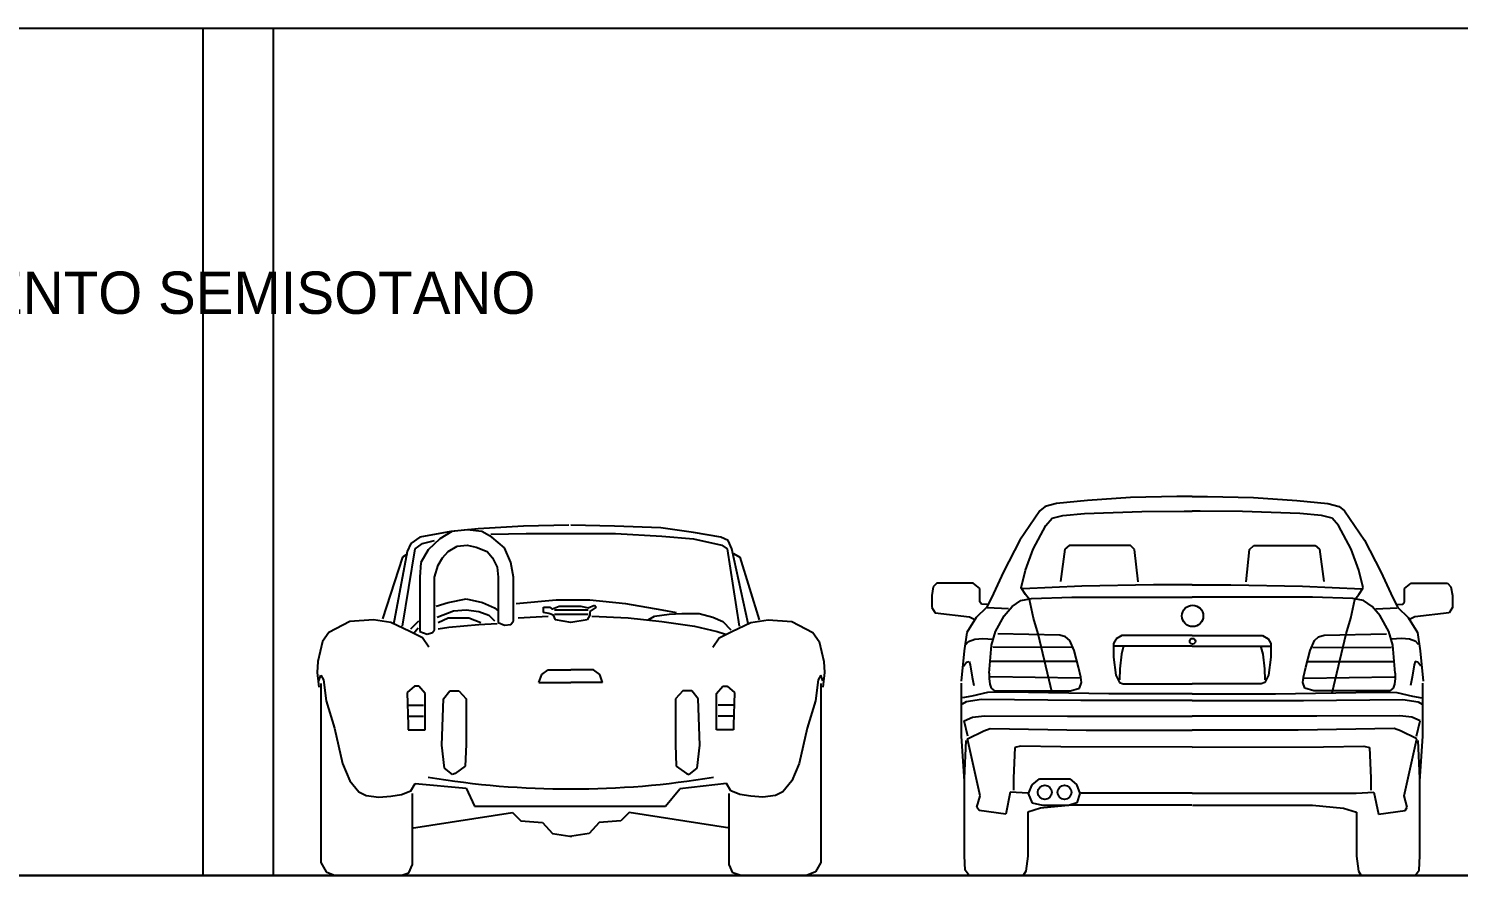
# Model space of a CAD drawing. Header units: metres. Extents: x -525 to 413, y -37 to 272.
# Drawn here: x 302.45 to 307.52, y 38.82 to 41.82 of the extents above; entities that cross this region are included whole.
import ezdxf

# ---------------------------------------------------------------- set-up
doc = ezdxf.new("R2010")
doc.units = ezdxf.units.M
doc.header["$MEASUREMENT"] = 0
doc.layers.get('0').update_dxf_attribs({"color": 254})
doc.layers.add('DIEN HOA', color=254, linetype='Continuous')
doc.styles.get("Standard").update_dxf_attribs({"font": 'HTOWERT.TTF', "height": 0.08})

msp = doc.modelspace()

# ---------------------------------------------------------------- linework, layer by layer
for p, q in [((308.2218, 41.817), (296.0218, 41.817)), ((303.0718, 41.817), (303.0718, 38.817)), ((303.3218, 41.817), (303.3218, 38.817)), ((317.8218, 38.817), (295.8218, 38.817)), ((317.8218, 38.817), (295.8218, 38.817))]:
    msp.add_line(p, q)
at = {"linetype": 'Continuous'}
msp.add_line((295.8218, 38.817), (317.8218, 38.817), dxfattribs=at)
at = {"layer": 'DIEN HOA'}
for p, q in [((306.0567, 40.1241), (306.0383, 40.1087)), ((306.0972, 40.1347), (306.0567, 40.1241)), ((306.2072, 40.1453), (306.0972, 40.1347)), ((306.3597, 40.1559), (306.2072, 40.1453)), ((306.5238, 40.1598), (306.3597, 40.1559)), ((306.5776, 40.1598), (306.5238, 40.1598)), ((306.5776, 40.1598), (306.6314, 40.1598)), ((306.6314, 40.1598), (306.7955, 40.1559)), ((306.7955, 40.1559), (306.948, 40.1453)), ((306.948, 40.1453), (307.058, 40.1347)), ((307.058, 40.1347), (307.0985, 40.1241)), ((307.0985, 40.1241), (307.1169, 40.1087)), ((306.0383, 40.1087), (305.9669, 40.0045)), ((306.0596, 40.0566), (306.0817, 40.0826)), ((306.0817, 40.0826), (306.1194, 40.0923)), ((306.1194, 40.0923), (306.1956, 40.099)), ((306.1956, 40.099), (306.3993, 40.1058)), ((306.3993, 40.1058), (306.5498, 40.1077)), ((306.5498, 40.1077), (306.5776, 40.1077)), ((306.6054, 40.1077), (306.5776, 40.1077)), ((306.7559, 40.1058), (306.6054, 40.1077)), ((306.9596, 40.099), (306.7559, 40.1058)), ((307.0358, 40.0923), (306.9596, 40.099)), ((307.0734, 40.0826), (307.0358, 40.0923)), ((307.0956, 40.0566), (307.0734, 40.0826)), ((307.1169, 40.1087), (307.1883, 40.0045)), ((303.9507, 40.0352), (303.8411, 40.0159)), ((303.9539, 40.0352), (303.912, 40.0094)), ((304.0474, 40.0449), (303.9507, 40.0352)), ((304.0087, 40.0417), (303.9539, 40.0352)), ((304.0603, 40.0352), (304.0087, 40.0417)), ((304.2085, 40.0546), (304.0474, 40.0449)), ((304.0957, 40.0159), (304.0603, 40.0352)), ((304.0925, 40.0255), (304.2182, 40.0288)), ((304.3696, 40.0578), (304.2085, 40.0546)), ((304.2182, 40.0288), (304.534, 40.0288)), ((304.5308, 40.0546), (304.3761, 40.0578)), ((304.6951, 40.0481), (304.5308, 40.0546)), ((304.534, 40.0288), (304.6983, 40.0191)), ((304.8111, 40.032), (304.6951, 40.0481)), ((304.9078, 40.0159), (304.8111, 40.032)), ((306.0143, 39.9727), (306.0596, 40.0566)), ((307.1409, 39.9727), (307.0956, 40.0566)), ((303.7799, 39.7001), (303.825, 39.974)), ((303.8089, 39.9933), (303.796, 39.9643)), ((303.8411, 40.0159), (303.8089, 39.9933)), ((303.825, 39.974), (303.8508, 39.9933)), ((303.8508, 39.9933), (303.8927, 40.003)), ((303.912, 40.0094), (303.8701, 39.9708)), ((303.941, 39.9643), (303.9732, 39.9837)), ((303.9732, 39.9837), (304.0087, 39.9869)), ((304.0087, 39.9869), (304.0409, 39.9804)), ((304.0409, 39.9804), (304.0796, 39.9643)), ((304.1408, 39.9772), (304.0957, 40.0159)), ((304.1634, 39.9256), (304.1408, 39.9772)), ((304.6983, 40.0191), (304.8111, 40.0094)), ((304.8111, 40.0094), (304.911, 39.9869)), ((304.9336, 40.003), (304.9078, 40.0159)), ((304.911, 39.9869), (304.9304, 39.974)), ((304.9304, 39.974), (304.9723, 39.7001)), ((304.9465, 39.974), (304.9336, 40.003)), ((305.0045, 39.7097), (304.9465, 39.974)), ((305.9669, 40.0045), (305.9087, 39.8926)), ((305.9875, 39.8979), (306.0143, 39.9727)), ((306.1266, 39.9723), (306.1115, 39.8577)), ((306.1418, 39.9857), (306.1266, 39.9723)), ((306.3592, 39.9857), (306.1418, 39.9857)), ((306.3738, 39.9717), (306.3592, 39.9857)), ((306.7813, 39.9717), (306.7959, 39.9857)), ((306.7959, 39.9857), (307.0134, 39.9857)), ((307.0134, 39.9857), (307.0285, 39.9723)), ((307.0285, 39.9723), (307.0437, 39.8577)), ((307.1677, 39.8979), (307.1409, 39.9727)), ((307.1883, 40.0045), (307.2465, 39.8926)), ((303.7799, 39.945), (303.709, 39.7258)), ((303.796, 39.9643), (303.7477, 39.7065)), ((303.796, 39.9547), (303.7799, 39.945)), ((303.8443, 39.9256), (303.8411, 39.8741)), ((303.8701, 39.9708), (303.8443, 39.9256)), ((303.9056, 39.916), (303.9217, 39.9418)), ((303.9217, 39.9418), (303.941, 39.9643)), ((304.0796, 39.9643), (304.0989, 39.9418)), ((304.0989, 39.9418), (304.115, 39.9095)), ((304.173, 39.8741), (304.1634, 39.9256)), ((304.9529, 39.9579), (304.9755, 39.945)), ((304.9755, 39.945), (305.0432, 39.7226)), ((306.3868, 39.8572), (306.3738, 39.9717)), ((306.7684, 39.8572), (306.7813, 39.9717)), ((303.8411, 39.8741), (303.8411, 39.6807)), ((303.8927, 39.8741), (303.9056, 39.916)), ((303.8927, 39.6872), (303.8927, 39.8741)), ((304.115, 39.9095), (304.1183, 39.8741)), ((304.1183, 39.8741), (304.1183, 39.713)), ((304.173, 39.7194), (304.173, 39.8741)), ((305.9087, 39.8926), (305.8669, 39.8004)), ((305.9719, 39.8354), (305.9875, 39.8979)), ((307.1833, 39.8354), (307.1677, 39.8979)), ((307.2465, 39.8926), (307.2883, 39.8004)), ((305.6604, 39.8394), (305.6552, 39.8088)), ((305.6731, 39.852), (305.6604, 39.8394)), ((305.8016, 39.852), (305.6731, 39.852)), ((305.8258, 39.833), (305.8016, 39.852)), ((305.8258, 39.7867), (305.8258, 39.833)), ((305.9875, 39.812), (305.9719, 39.8354)), ((306.1863, 39.8421), (305.9763, 39.8321)), ((306.4409, 39.8466), (306.1863, 39.8421)), ((306.5776, 39.8466), (306.4409, 39.8466)), ((306.5776, 39.8466), (306.7143, 39.8466)), ((306.7143, 39.8466), (306.9689, 39.8421)), ((306.9689, 39.8421), (307.1788, 39.8321)), ((307.1677, 39.812), (307.1833, 39.8354)), ((307.3294, 39.833), (307.3536, 39.852)), ((307.3294, 39.7867), (307.3294, 39.833)), ((307.3536, 39.852), (307.4821, 39.852)), ((307.4821, 39.852), (307.4947, 39.8394)), ((307.4947, 39.8394), (307.5, 39.8088)), ((303.8991, 39.771), (303.941, 39.7838)), ((303.941, 39.7838), (304.0055, 39.7967)), ((304.0055, 39.7967), (304.0635, 39.7838)), ((304.0635, 39.7838), (304.1054, 39.7645)), ((304.1827, 39.7806), (304.3245, 39.7935)), ((304.3116, 39.7613), (304.3342, 39.771)), ((304.3245, 39.7935), (304.4438, 39.7935)), ((304.3342, 39.771), (304.4115, 39.771)), ((304.4115, 39.771), (304.4373, 39.7645)), ((304.4373, 39.7645), (304.4599, 39.7742)), ((304.4438, 39.7935), (304.5694, 39.7806)), ((304.4599, 39.7742), (304.4663, 39.7677)), ((304.5694, 39.7806), (304.6983, 39.7581)), ((305.6552, 39.8088), (305.6552, 39.7667)), ((305.8311, 39.7783), (305.8258, 39.7867)), ((305.8511, 39.7762), (305.8311, 39.7783)), ((305.8669, 39.8004), (305.849, 39.7667)), ((305.9116, 39.7361), (305.9395, 39.7696)), ((305.9395, 39.7696), (305.9708, 39.7908)), ((305.9708, 39.7908), (306.0087, 39.7986)), ((306.0009, 39.7941), (305.9875, 39.812)), ((306.0154, 39.7283), (306.0009, 39.7941)), ((306.0087, 39.7986), (306.1517, 39.803)), ((306.1517, 39.803), (306.5776, 39.803)), ((307.0035, 39.803), (306.5776, 39.803)), ((307.1465, 39.7986), (307.0035, 39.803)), ((307.1398, 39.7283), (307.1543, 39.7941)), ((307.1844, 39.7908), (307.1465, 39.7986)), ((307.1543, 39.7941), (307.1677, 39.812)), ((307.2157, 39.7696), (307.1844, 39.7908)), ((307.2436, 39.7361), (307.2157, 39.7696)), ((307.2883, 39.8004), (307.3062, 39.7667)), ((307.3041, 39.7762), (307.3241, 39.7783)), ((307.3241, 39.7783), (307.3294, 39.7867)), ((307.5, 39.8088), (307.5, 39.7667)), ((303.6768, 39.7226), (303.593, 39.7162)), ((303.738, 39.713), (303.6768, 39.7226)), ((303.8089, 39.6904), (303.8379, 39.7194)), ((303.9023, 39.7323), (303.9604, 39.7548)), ((303.9056, 39.713), (303.941, 39.7291)), ((303.941, 39.7291), (304.0151, 39.7291)), ((303.9604, 39.7548), (304.0055, 39.7581)), ((304.0055, 39.7581), (304.0506, 39.7516)), ((304.0151, 39.7291), (304.057, 39.713)), ((304.0506, 39.7516), (304.086, 39.7387)), ((304.086, 39.7387), (304.1054, 39.7194)), ((304.1054, 39.7645), (304.1183, 39.7548)), ((304.1634, 39.7065), (304.173, 39.7194)), ((304.1892, 39.7291), (304.2955, 39.7355)), ((304.2794, 39.7677), (304.302, 39.7677)), ((304.2794, 39.7484), (304.2794, 39.7677)), ((304.2987, 39.7452), (304.2794, 39.7484)), ((304.3148, 39.7387), (304.2987, 39.7452)), ((304.302, 39.7677), (304.3084, 39.7613)), ((304.3084, 39.7613), (304.3116, 39.7613)), ((304.3213, 39.7226), (304.3148, 39.7387)), ((304.3181, 39.7581), (304.4373, 39.7581)), ((304.3181, 39.742), (304.4373, 39.742)), ((304.3761, 39.713), (304.3213, 39.7226)), ((304.4341, 39.7226), (304.3761, 39.713)), ((304.4438, 39.7387), (304.4341, 39.7226)), ((304.4663, 39.7677), (304.4438, 39.7516)), ((304.4438, 39.7516), (304.4438, 39.7387)), ((304.4502, 39.7355), (304.5791, 39.7291)), ((304.5791, 39.7291), (304.6983, 39.7162)), ((304.65, 39.7226), (304.6726, 39.7355)), ((304.6726, 39.7355), (304.7241, 39.742)), ((304.6983, 39.7581), (304.7499, 39.7484)), ((304.7241, 39.742), (304.7692, 39.7452)), ((304.7692, 39.7452), (304.8305, 39.7452)), ((304.8305, 39.7452), (304.8788, 39.7323)), ((304.8788, 39.7323), (304.9143, 39.7162)), ((305.0142, 39.713), (305.0754, 39.7226)), ((305.0754, 39.7226), (305.1592, 39.7162)), ((305.6552, 39.7667), (305.6668, 39.7467)), ((305.6668, 39.7467), (305.789, 39.733)), ((305.8121, 39.7309), (305.7795, 39.6772)), ((305.789, 39.733), (305.8048, 39.7246)), ((305.849, 39.7667), (305.8121, 39.7309)), ((305.9269, 39.7615), (305.8511, 39.7646)), ((305.8805, 39.6814), (305.9116, 39.7361)), ((306.0322, 39.6725), (306.0154, 39.7283)), ((307.123, 39.6725), (307.1398, 39.7283)), ((307.2282, 39.7615), (307.3041, 39.7646)), ((307.2747, 39.6814), (307.2436, 39.7361)), ((307.3062, 39.7667), (307.3431, 39.7309)), ((307.3431, 39.7309), (307.3757, 39.6772)), ((307.3662, 39.733), (307.3504, 39.7246)), ((307.4884, 39.7467), (307.3662, 39.733)), ((307.5, 39.7667), (307.4884, 39.7467)), ((303.5188, 39.6775), (303.4963, 39.6453)), ((303.593, 39.7162), (303.5188, 39.6775)), ((303.8057, 39.6807), (303.738, 39.713)), ((303.8508, 39.6582), (303.8057, 39.6807)), ((303.8186, 39.6743), (303.8347, 39.6936)), ((303.8411, 39.6807), (303.8669, 39.6711)), ((303.8669, 39.6711), (303.8862, 39.6775)), ((303.8862, 39.6775), (303.8927, 39.6872)), ((303.9056, 39.6904), (303.9442, 39.6968)), ((303.9442, 39.6968), (304.0506, 39.7065)), ((304.0506, 39.7065), (304.115, 39.7097)), ((304.1183, 39.713), (304.1408, 39.7033)), ((304.1408, 39.7033), (304.1634, 39.7065)), ((304.6983, 39.7162), (304.8144, 39.7001)), ((304.8144, 39.7001), (304.8949, 39.6807)), ((304.8949, 39.6807), (304.9239, 39.6711)), ((304.9014, 39.6582), (304.9465, 39.6807)), ((304.9143, 39.7162), (304.9433, 39.6872)), ((304.9465, 39.6807), (305.0142, 39.713)), ((305.1592, 39.7162), (305.2333, 39.6775)), ((305.2333, 39.6775), (305.2559, 39.6453)), ((305.7795, 39.6772), (305.77, 39.613)), ((305.8669, 39.6323), (305.8805, 39.6814)), ((306.1092, 39.668), (305.8892, 39.6725)), ((306.0817, 39.4635), (306.0322, 39.6725)), ((306.1293, 39.6624), (306.1092, 39.668)), ((307.0258, 39.6624), (307.0459, 39.668)), ((307.0459, 39.668), (307.2659, 39.6725)), ((307.0734, 39.4635), (307.123, 39.6725)), ((307.2883, 39.6323), (307.2747, 39.6814)), ((307.3757, 39.6772), (307.3852, 39.613)), ((303.4963, 39.6453), (303.4802, 39.5744)), ((303.8733, 39.6259), (303.8508, 39.6582)), ((304.8788, 39.6259), (304.9014, 39.6582)), ((305.2559, 39.6453), (305.272, 39.5744)), ((305.7753, 39.6351), (305.7847, 39.6457)), ((305.7847, 39.6457), (305.8079, 39.6541)), ((305.8079, 39.6541), (305.8364, 39.6562)), ((305.8364, 39.6562), (305.8711, 39.6541)), ((305.8586, 39.5341), (305.8669, 39.6323)), ((306.1506, 39.6245), (305.8714, 39.6256)), ((306.1439, 39.649), (306.1293, 39.6624)), ((306.1595, 39.6133), (306.1439, 39.649)), ((306.308, 39.6554), (306.2991, 39.6387)), ((306.2991, 39.6387), (306.2991, 39.5907)), ((306.5776, 39.6287), (306.3024, 39.6287)), ((306.3281, 39.6666), (306.308, 39.6554)), ((306.3337, 39.6253), (306.327, 39.6008)), ((306.5776, 39.6666), (306.3281, 39.6666)), ((306.5776, 39.6666), (306.8271, 39.6666)), ((306.5776, 39.6287), (306.8528, 39.6287)), ((306.8215, 39.6253), (306.8282, 39.6008)), ((306.8271, 39.6666), (306.8472, 39.6554)), ((306.8472, 39.6554), (306.8561, 39.6387)), ((306.8561, 39.6387), (306.8561, 39.5907)), ((306.9957, 39.6133), (307.0113, 39.649)), ((307.0046, 39.6245), (307.2838, 39.6256)), ((307.0113, 39.649), (307.0258, 39.6624)), ((307.3188, 39.6562), (307.2841, 39.6541)), ((307.2966, 39.5341), (307.2883, 39.6323)), ((307.3473, 39.6541), (307.3188, 39.6562)), ((307.3704, 39.6457), (307.3473, 39.6541)), ((307.3799, 39.6351), (307.3704, 39.6457)), ((303.4802, 39.5744), (303.477, 39.5357)), ((305.272, 39.5744), (305.2752, 39.5357)), ((305.77, 39.613), (305.7595, 39.5046)), ((305.7679, 39.5583), (305.7784, 39.572)), ((305.7784, 39.572), (305.7879, 39.5751)), ((305.7879, 39.5751), (305.7911, 39.5636)), ((306.1661, 39.5754), (305.8651, 39.5754)), ((306.175, 39.5553), (306.1595, 39.6133)), ((306.2991, 39.5907), (306.3069, 39.526)), ((306.327, 39.6008), (306.3214, 39.5494)), ((306.8282, 39.6008), (306.8338, 39.5494)), ((306.8561, 39.5907), (306.8483, 39.526)), ((306.9802, 39.5553), (306.9957, 39.6133)), ((306.9891, 39.5754), (307.2901, 39.5754)), ((307.3673, 39.5751), (307.3641, 39.5636)), ((307.3768, 39.572), (307.3673, 39.5751)), ((307.3873, 39.5583), (307.3768, 39.572)), ((307.3852, 39.613), (307.3957, 39.5046)), ((303.477, 39.5357), (303.4834, 39.4841)), ((303.4834, 39.5067), (303.4898, 39.526)), ((303.4898, 39.526), (303.4995, 39.5099)), ((304.2633, 39.5003), (304.273, 39.5293)), ((304.273, 39.5293), (304.2955, 39.5454)), ((304.2955, 39.5454), (304.3761, 39.5454)), ((304.4566, 39.5454), (304.3761, 39.5454)), ((304.4792, 39.5293), (304.4566, 39.5454)), ((304.4889, 39.5003), (304.4792, 39.5293)), ((305.2623, 39.526), (305.2526, 39.5099)), ((305.2688, 39.5067), (305.2623, 39.526)), ((305.2752, 39.5357), (305.2688, 39.4841)), ((305.7911, 39.5636), (305.7984, 39.5193)), ((305.7984, 39.5193), (305.8037, 39.4899)), ((305.8586, 39.5341), (305.8584, 39.5149)), ((306.1807, 39.5162), (305.8622, 39.5207)), ((306.1829, 39.5196), (306.175, 39.5553)), ((306.1853, 39.5), (306.1829, 39.5196)), ((306.3069, 39.526), (306.3203, 39.5003)), ((306.3214, 39.5494), (306.3203, 39.5104)), ((306.8338, 39.5494), (306.8349, 39.5104)), ((306.8483, 39.526), (306.8349, 39.5003)), ((306.9698, 39.5), (306.9722, 39.5196)), ((306.9722, 39.5196), (306.9802, 39.5553)), ((306.9745, 39.5162), (307.293, 39.5207)), ((307.2966, 39.5341), (307.2968, 39.5149)), ((307.3567, 39.5193), (307.3515, 39.4899)), ((307.3641, 39.5636), (307.3567, 39.5193)), ((303.4898, 39.497), (303.4898, 38.8622)), ((303.4995, 39.5099), (303.5092, 39.4358)), ((303.8218, 39.4874), (303.796, 39.4648)), ((303.8379, 39.4874), (303.8218, 39.4874)), ((303.8604, 39.4616), (303.8379, 39.4874)), ((303.9249, 39.4422), (303.9475, 39.4713)), ((303.9475, 39.4713), (303.9797, 39.4713)), ((303.9797, 39.4713), (304.0055, 39.4422)), ((304.2633, 39.5003), (304.3761, 39.5003)), ((304.4889, 39.5003), (304.3761, 39.5003)), ((304.7725, 39.4713), (304.7467, 39.4422)), ((304.8047, 39.4713), (304.7725, 39.4713)), ((304.8272, 39.4422), (304.8047, 39.4713)), ((304.8917, 39.4616), (304.9143, 39.4874)), ((304.9143, 39.4874), (304.9304, 39.4874)), ((304.9304, 39.4874), (304.9562, 39.4648)), ((305.2526, 39.5099), (305.243, 39.4358)), ((305.2623, 39.497), (305.2623, 38.8622)), ((305.7601, 39.3102), (305.7601, 39.498)), ((305.9266, 39.4658), (305.8528, 39.4645)), ((305.8584, 39.5149), (305.8611, 39.4943)), ((305.8611, 39.4943), (305.8658, 39.4808)), ((305.8658, 39.4808), (305.8772, 39.4704)), ((305.8772, 39.4704), (306.1468, 39.4704)), ((306.2824, 39.4605), (305.9266, 39.4658)), ((306.1468, 39.4704), (306.1789, 39.4803)), ((306.1789, 39.4803), (306.1853, 39.5)), ((306.3203, 39.5003), (306.3326, 39.4958)), ((306.3326, 39.4958), (306.5776, 39.4958)), ((306.8226, 39.4958), (306.5776, 39.4958)), ((306.8349, 39.5003), (306.8226, 39.4958)), ((306.8728, 39.4605), (307.2286, 39.4658)), ((306.9763, 39.4803), (306.9698, 39.5)), ((307.0084, 39.4704), (306.9763, 39.4803)), ((307.278, 39.4704), (307.0084, 39.4704)), ((307.2286, 39.4658), (307.3024, 39.4645)), ((307.2894, 39.4808), (307.278, 39.4704)), ((307.2941, 39.4943), (307.2894, 39.4808)), ((307.2968, 39.5149), (307.2941, 39.4943)), ((307.395, 39.3102), (307.395, 39.498)), ((303.5092, 39.4358), (303.5382, 39.3391)), ((303.796, 39.4648), (303.7992, 39.3488)), ((303.7992, 39.4197), (303.854, 39.4197)), ((303.8604, 39.3907), (303.8604, 39.4616)), ((303.9185, 39.2779), (303.9249, 39.4422)), ((304.0055, 39.4422), (304.0055, 39.2811)), ((304.7467, 39.4422), (304.7467, 39.2811)), ((304.8337, 39.2779), (304.8272, 39.4422)), ((304.8917, 39.3907), (304.8917, 39.4616)), ((304.9529, 39.4197), (304.8981, 39.4197)), ((304.9562, 39.4648), (304.9529, 39.3488)), ((305.243, 39.4358), (305.214, 39.3391)), ((305.7763, 39.4323), (305.7628, 39.4242)), ((305.7964, 39.4524), (305.7642, 39.4457)), ((305.8313, 39.4403), (305.7763, 39.4323)), ((305.8528, 39.4645), (305.7964, 39.4524)), ((306.183, 39.4363), (305.8313, 39.4403)), ((306.5776, 39.4363), (306.183, 39.4363)), ((306.5776, 39.4605), (306.2824, 39.4605)), ((306.5776, 39.4605), (306.8728, 39.4605)), ((306.5776, 39.4363), (306.9721, 39.4363)), ((306.9721, 39.4363), (307.3239, 39.4403)), ((307.3024, 39.4645), (307.3588, 39.4524)), ((307.3239, 39.4403), (307.3789, 39.4323)), ((307.3588, 39.4524), (307.391, 39.4457)), ((307.3789, 39.4323), (307.3924, 39.4242)), ((303.7992, 39.381), (303.854, 39.381)), ((303.8604, 39.3327), (303.8604, 39.3907)), ((304.8917, 39.3327), (304.8917, 39.3907)), ((304.9529, 39.381), (304.8981, 39.381)), ((305.7695, 39.3652), (305.7991, 39.3773)), ((305.783, 39.3102), (305.7695, 39.3652)), ((305.7991, 39.3773), (305.842, 39.3826)), ((305.842, 39.3826), (306.1361, 39.3813)), ((306.1361, 39.3813), (306.5776, 39.3813)), ((307.0191, 39.3813), (306.5776, 39.3813)), ((307.3131, 39.3826), (307.0191, 39.3813)), ((307.3561, 39.3773), (307.3131, 39.3826)), ((307.3856, 39.3652), (307.3561, 39.3773)), ((307.3722, 39.3102), (307.3856, 39.3652)), ((303.5382, 39.3391), (303.5672, 39.2134)), ((303.7992, 39.3488), (303.7992, 39.3327)), ((303.7992, 39.3327), (303.8379, 39.3327)), ((303.8379, 39.3327), (303.8604, 39.3327)), ((304.9143, 39.3327), (304.8917, 39.3327)), ((304.9529, 39.3327), (304.9143, 39.3327)), ((304.9529, 39.3488), (304.9529, 39.3327)), ((305.214, 39.3391), (305.185, 39.2134)), ((305.7816, 39.3008), (305.8394, 39.329)), ((305.8394, 39.329), (305.8622, 39.337)), ((305.8622, 39.337), (306.2018, 39.3317)), ((306.2018, 39.3317), (306.5776, 39.3317)), ((306.9533, 39.3317), (306.5776, 39.3317)), ((307.293, 39.337), (306.9533, 39.3317)), ((307.3158, 39.329), (307.293, 39.337)), ((307.3736, 39.3008), (307.3158, 39.329)), ((303.9281, 39.1973), (303.9185, 39.2779)), ((304.0055, 39.2811), (304.0022, 39.2038)), ((304.7467, 39.2811), (304.7499, 39.2038)), ((304.824, 39.1973), (304.8337, 39.2779)), ((305.7709, 39.1511), (305.7601, 39.3102)), ((305.7709, 39.1605), (305.7763, 39.2954)), ((305.8259, 39.0988), (305.7816, 39.3008)), ((305.9494, 39.2697), (305.9441, 39.1617)), ((305.9696, 39.2751), (305.9494, 39.2697)), ((306.1119, 39.2724), (305.9696, 39.2751)), ((306.5776, 39.2711), (306.1119, 39.2724)), ((306.5776, 39.2711), (307.0433, 39.2724)), ((307.0433, 39.2724), (307.1856, 39.2751)), ((307.1856, 39.2751), (307.2057, 39.2697)), ((307.2057, 39.2697), (307.2111, 39.1617)), ((307.3293, 39.0988), (307.3736, 39.3008)), ((307.3843, 39.1605), (307.3789, 39.2954)), ((307.3843, 39.1511), (307.395, 39.3102)), ((303.5672, 39.2134), (303.593, 39.1522)), ((305.185, 39.2134), (305.1592, 39.1522)), ((303.9571, 39.1748), (303.9281, 39.1973)), ((303.9668, 39.178), (303.9571, 39.1748)), ((304.0022, 39.2038), (303.9668, 39.178)), ((304.7499, 39.2038), (304.7854, 39.178)), ((304.7854, 39.178), (304.795, 39.1748)), ((304.795, 39.1748), (304.824, 39.1973)), ((305.9441, 39.1617), (305.9441, 39.1187)), ((307.2111, 39.1617), (307.2111, 39.1187)), ((303.593, 39.1522), (303.6252, 39.1135)), ((303.6252, 39.1135), (303.651, 39.1006)), ((303.7767, 39.1039), (303.8089, 39.1168)), ((303.8089, 39.1168), (303.825, 39.1425)), ((303.825, 39.1425), (304.0055, 39.1264)), ((304.0055, 39.1264), (304.0345, 39.062)), ((304.7112, 39.062), (304.7628, 39.1232)), ((304.9272, 39.1425), (304.7628, 39.1232)), ((304.9433, 39.1168), (304.9272, 39.1425)), ((304.9755, 39.1039), (304.9433, 39.1168)), ((305.127, 39.1135), (305.1012, 39.1006)), ((305.1592, 39.1522), (305.127, 39.1135)), ((305.7709, 38.8868), (305.7709, 39.1511)), ((305.9333, 39.112), (305.9172, 39.0344)), ((305.9964, 39.108), (305.9333, 39.112)), ((305.9981, 39.1073), (306.0106, 39.138)), ((306.0106, 39.138), (306.0372, 39.1588)), ((306.0372, 39.1588), (306.1444, 39.1588)), ((306.1444, 39.1588), (306.1677, 39.1388)), ((306.1677, 39.1388), (306.1801, 39.1073)), ((307.1588, 39.108), (307.2219, 39.112)), ((307.2219, 39.112), (307.238, 39.0344)), ((307.3843, 38.8868), (307.3843, 39.1511)), ((303.651, 39.1006), (303.6961, 39.0942)), ((303.6961, 39.0942), (303.738, 39.0974)), ((303.738, 39.0974), (303.7767, 39.1039)), ((303.8153, 38.8557), (303.8153, 39.1071)), ((304.0345, 39.062), (304.7112, 39.062)), ((304.9368, 38.8557), (304.9368, 39.1071)), ((305.0142, 39.0974), (304.9755, 39.1039)), ((305.0561, 39.0942), (305.0142, 39.0974)), ((305.1012, 39.1006), (305.0561, 39.0942)), ((305.8152, 39.0586), (305.8259, 39.0988)), ((306.0122, 39.0724), (305.9981, 39.1073)), ((306.048, 39.0649), (306.0122, 39.0724)), ((306.1508, 39.0664), (306.0407, 39.0557)), ((306.1394, 39.0649), (306.048, 39.0649)), ((306.1685, 39.074), (306.1394, 39.0649)), ((306.5764, 39.0664), (306.1508, 39.0664)), ((306.1801, 39.1073), (306.1685, 39.074)), ((306.5776, 39.108), (306.1816, 39.108)), ((306.5776, 39.108), (306.9735, 39.108)), ((306.5788, 39.0664), (307.0044, 39.0664)), ((306.9735, 39.108), (307.1588, 39.108)), ((307.0044, 39.0664), (307.1144, 39.0557)), ((307.34, 39.0586), (307.3293, 39.0988)), ((303.8121, 38.9846), (304.1698, 39.0394)), ((304.1698, 39.0394), (304.1988, 39.0104)), ((304.1988, 39.0104), (304.2762, 39.004)), ((304.5533, 39.0104), (304.476, 39.004)), ((304.5823, 39.0394), (304.5533, 39.0104)), ((304.94, 38.9846), (304.5823, 39.0394)), ((305.8232, 39.0465), (305.8152, 39.0586)), ((305.9172, 39.0344), (305.8232, 39.0465)), ((306.0407, 39.0557), (305.9951, 39.0409)), ((305.9951, 39.0409), (305.9951, 38.8855)), ((307.1144, 39.0557), (307.1601, 39.0409)), ((307.1601, 39.0409), (307.1601, 38.8855)), ((307.238, 39.0344), (307.3319, 39.0465)), ((307.3319, 39.0465), (307.34, 39.0586)), ((304.2762, 39.004), (304.3116, 38.9653)), ((304.3116, 38.9653), (304.3729, 38.9556)), ((304.4405, 38.9653), (304.3793, 38.9556)), ((304.476, 39.004), (304.4405, 38.9653)), ((304.3729, 38.9556), (304.3793, 38.9556)), ((303.4898, 38.8622), (303.5092, 38.8299)), ((305.2623, 38.8622), (305.243, 38.8299)), ((305.7736, 38.8358), (305.7709, 38.8868)), ((305.9951, 38.8855), (305.9884, 38.8318)), ((307.1601, 38.8855), (307.1668, 38.8318)), ((307.3816, 38.8358), (307.3843, 38.8868)), ((303.5092, 38.8299), (303.5414, 38.817)), ((303.5414, 38.817), (303.7734, 38.817)), ((303.7734, 38.817), (303.8024, 38.8267)), ((303.8024, 38.8267), (303.8153, 38.8557)), ((304.9497, 38.8267), (304.9368, 38.8557)), ((304.9787, 38.817), (304.9497, 38.8267)), ((305.2107, 38.817), (304.9787, 38.817)), ((305.243, 38.8299), (305.2107, 38.817)), ((305.787, 38.817), (305.7736, 38.8358)), ((305.979, 38.817), (305.787, 38.817)), ((305.9884, 38.8318), (305.979, 38.817)), ((307.1668, 38.8318), (307.1762, 38.817)), ((307.1762, 38.817), (307.3682, 38.817)), ((307.3682, 38.817), (307.3816, 38.8358))]:
    msp.add_line(p, q, dxfattribs=at)
for centre, radius in [((306.5792, 39.7364), 0.038), ((306.5792, 39.6465), 0.0101), ((306.0554, 39.1114), 0.0249), ((306.1253, 39.1114), 0.0249)]:
    msp.add_circle(centre, radius, dxfattribs=at)
msp.add_arc((304.3761, 42.1994, -0.0387), 3.0762, 260.5331, 279.4669, dxfattribs=at)

# ---------------------------------------------------------------- texts
at = {"linetype": 'Continuous', "insert": (300.9184, 40.9564), "char_height": 0.15, "attachment_point": 1}
msp.add_mtext_dynamic_manual_height_columns('ESTACIONAMIENTO SEMISOTANO\\P ', width=4.532036, gutter_width=12.5, heights=[0], dxfattribs=at)

doc.saveas('drawing.dxf')
